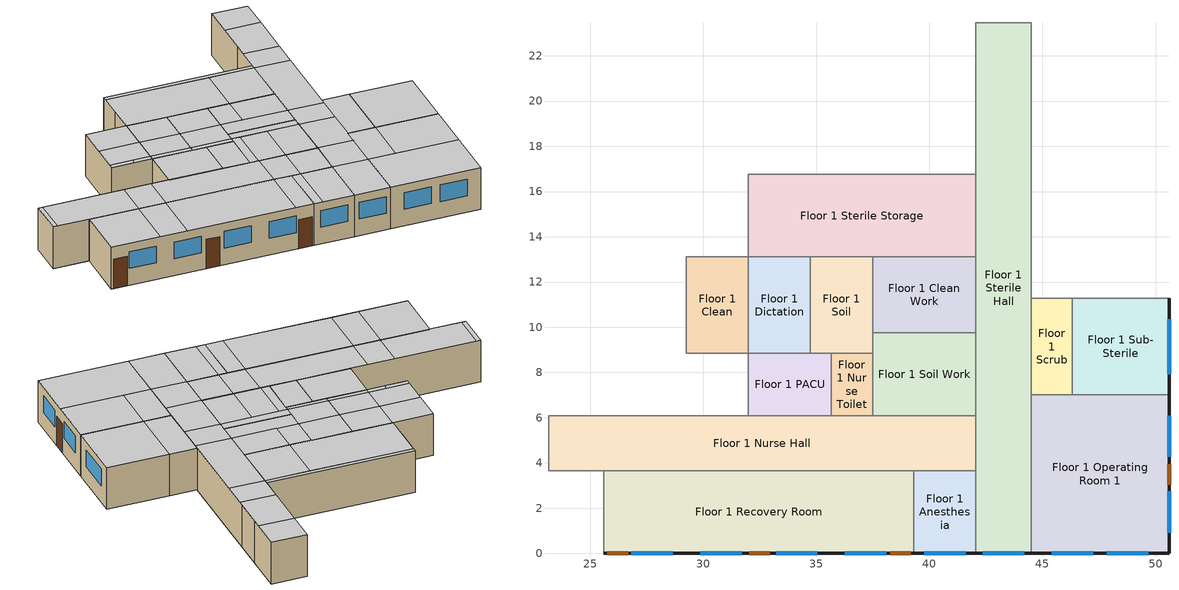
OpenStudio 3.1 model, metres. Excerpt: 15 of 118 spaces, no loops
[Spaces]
Floor 1 Clean
 floor ground (Foundation F 126 Perim 0 Area 1171): 32,13.11 32,8.84 29.26,8.84 29.26,13.11 z0
 wall to Floor 1 Nurse Station: 29.26,8.84 32,8.84 z0:3.05
 wall to Floor 1 Humid: 32,13.11 29.26,13.11 z0:3.05
 wall to Floor 1 Nourishment: 29.26,13.11 29.26,8.84 z0:3.05
 wall to Floor 1 Dictation: 32,8.84 32,13.11 z0:3.05
 ceiling to Floor 2 Exam Hall 2: 30.78,8.84 30.78,9.14 29.26,9.14 29.26,8.84 z3.05
 ceiling to Floor 2 Exam 3: 32,8.84 32,9.14 30.78,9.14 30.78,8.84 z3.05
 ceiling to Floor 2 Reception Hall: 32,9.14 32,10.97 29.26,10.97 29.26,9.14 z3.05
 ceiling to Floor 2 X-Ray: 32,10.97 32,13.11 29.26,13.11 29.26,10.97 z3.05
Floor 1 Operating Room 1
 floor ground (Foundation F 126 Perim 1311 Area 4274): 50.6,7.01 50.6,0 44.5,0 44.5,7.01 z0
 wall outside: 44.5,0 50.6,0 50.6,7.01 z0:3.05
 wall to Floor 1 Sterile Hall: 44.5,7.01 44.5,0 z0:3.05
 wall to Floor 1 Scrub: 46.33,7.01 44.5,7.01 z0:3.05
 wall to Floor 1 Sub-Sterile: 50.6,7.01 46.33,7.01 z0:3.05
 window: 47.85,0 49.68,0 / 50.6,4.27 50.6,6.1 / 50.6,0.91 50.6,2.74 / 45.42,0 47.24,0 z1.22:2.44
 door: 50.6,3.03 50.6,3.95 z0:2.13
 ceiling to Floor 2 Conference: 50.6,0 50.6,3.66 44.5,3.66 44.5,0 z3.05
 ceiling to Floor 2 Office Hall: 46.33,3.66 46.33,7.01 44.5,7.01 44.5,3.66 z3.05
 ceiling to Floor 2 Office: 50.6,3.66 50.6,7.01 46.33,7.01 46.33,3.66 z3.05
Floor 1 Soil
 floor ground (Foundation F 126 Perim 0 Area 1171): 37.49,13.11 37.49,8.84 34.75,8.84 34.75,13.11 z0
 wall to Floor 1 PACU: 34.75,8.84 35.66,8.84 z0:3.05
 wall to Floor 1 Soil Work: 37.49,8.84 37.49,9.75 z0:3.05
 wall to Floor 1 Clean Work: 37.49,9.75 37.49,13.11 z0:3.05
 wall to Floor 1 Nurse Toilet: 35.66,8.84 37.49,8.84 z0:3.05
 wall to Floor 1 Dictation: 34.75,13.11 34.75,8.84 z0:3.05
 wall to Floor 1 Sterile Storage: 37.49,13.11 34.75,13.11 z0:3.05
 ceiling to Floor 2 X-Ray: 37.49,10.97 37.49,13.11 34.75,13.11 34.75,10.97 z3.05
 ceiling to Floor 2 Exam 3: 37.49,8.84 37.49,9.14 34.75,9.14 34.75,8.84 z3.05
 ceiling to Floor 2 Reception Hall: 37.49,9.14 37.49,10.97 34.75,10.97 34.75,9.14 z3.05
Floor 1 Sterile Hall
 floor ground (Foundation F 126 Perim 244 Area 5723): 44.5,23.47 44.5,0 42.06,0 42.06,23.47 z0
 wall outside: 42.06,0 44.5,0 z0:3.05
 wall to Floor 1 Clean Work: 42.06,13.11 42.06,9.75 z0:3.05
 wall to Floor 1 Utility Hall: 44.5,23.47 42.06,23.47 z0:3.05
 wall to Floor 1 Nurse Hall: 42.06,6.1 42.06,3.66 z0:3.05
 wall to Floor 1 Operating Room 2: 44.5,11.28 44.5,18.59 z0:3.05
 wall to Floor 1 Utility Room: 44.5,20.73 44.5,23.47 z0:3.05
 wall to Floor 1 Utility Janitor: 44.5,18.59 44.5,20.73 z0:3.05
 wall to Floor 1 Soil Work: 42.06,9.75 42.06,6.1 z0:3.05
 wall to Floor 1 Scrub: 44.5,7.01 44.5,11.28 z0:3.05
 wall to Floor 1 Sterile Storage: 42.06,16.76 42.06,13.11 z0:3.05
 wall to Floor 1 Locker Room Hall: 42.06,19.2 42.06,16.76 z0:3.05
 wall to Floor 1 Anesthesia: 42.06,3.66 42.06,0 z0:3.05
 wall to Floor 1 Operating Room 3: 42.06,23.47 42.06,19.2 z0:3.05
 window: 42.37,0 44.2,0 z1.22:2.44
 ceiling to Floor 2 Work Hall: 44.5,16.46 44.5,18.29 42.06,18.29 42.06,16.46 z3.05
 ceiling to Floor 2 Nurse Station 1: 44.5,18.29 44.5,21.34 42.06,21.34 42.06,18.29 z3.05
 ceiling to Floor 2 Storage 2: 44.5,21.34 44.5,23.47 42.06,23.47 42.06,21.34 z3.05
 ceiling to Floor 2 Conference Toilet: 44.5,3.66 44.5,6.1 42.06,6.1 42.06,3.66 z3.05
 ceiling to Floor 2 Reception Hall: 44.5,9.14 44.5,10.97 42.06,10.97 42.06,9.14 z3.05
 ceiling to Floor 2 Conference: 44.5,0 44.5,3.66 42.06,3.66 42.06,0 z3.05
 ceiling to Floor 2 Lounge: 44.5,6.1 44.5,9.14 42.06,9.14 42.06,6.1 z3.05
 ceiling to Floor 2 Scheduling 1: 44.5,10.97 44.5,16.46 42.06,16.46 42.06,10.97 z3.05
Floor 1 Anesthesia
 floor ground (Foundation F 126 Perim 274 Area 1003): 42.06,3.66 42.06,0 39.32,0 39.32,3.66 z0
 wall outside: 39.32,0 42.06,0 z0:3.05
 wall to Floor 1 Nurse Hall: 42.06,3.66 39.32,3.66 z0:3.05
 wall to Floor 1 Recovery Room: 39.32,3.66 39.32,0 z0:3.05
 window: 39.78,0 41.61,0 z1.22:2.44
 ceiling to Floor 2 Exam 4: 42.06,0 42.06,3.66 39.93,3.66 39.93,0 z3.05
 ceiling to Floor 2 Exam Hall 3: 39.93,0 39.93,3.66 39.32,3.66 39.32,0 z3.05
Floor 1 Sterile Storage
 floor ground (Foundation F 126 Perim 0 Area 3679): 42.06,16.76 42.06,13.11 32,13.11 32,16.76 z0
 wall to Floor 1 Nurse Janitor: 32,16.76 32,14.94 z0:3.05
 wall to Floor 1 Humid: 32,14.94 32,13.11 z0:3.05
 wall to Floor 1 Locker Room Hall: 42.06,16.76 32,16.76 z0:3.05
 wall to Floor 1 Dictation: 32,13.11 34.75,13.11 z0:3.05
 wall to Floor 1 Clean Work: 37.49,13.11 42.06,13.11 z0:3.05
 ceiling to Floor 2 Scheduling 1: 42.06,13.11 42.06,16.46 39.01,16.46 39.01,13.11 z3.05
 ceiling to Floor 2 Work Hall: 42.06,16.46 42.06,16.76 32,16.76 32,16.46 z3.05
 ceiling to Floor 2 X-Ray: 39.01,13.11 39.01,16.46 32,16.46 32,13.11 z3.05
Floor 1 PACU
 floor ground (Foundation F 126 Perim 0 Area 1003): 35.66,8.84 35.66,6.1 32,6.1 32,8.84 z0
 wall to Floor 1 Nurse Toilet: 35.66,6.1 35.66,8.84 z0:3.05
 wall to Floor 1 Nurse Station: 32,8.84 32,6.1 z0:3.05
 wall to Floor 1 Nurse Hall: 32,6.1 35.66,6.1 z0:3.05
 wall to Floor 1 Dictation: 34.75,8.84 32,8.84 z0:3.05
 ceiling to Floor 2 Exam 3: 35.66,6.1 35.66,8.84 32,8.84 32,6.1 z3.05
Floor 1 Scrub
 floor ground (Foundation F 126 Perim 0 Area 78): 46.33,11.28 46.33,7.01 44.5,7.01 44.5,11.28 z0
 wall to Floor 1 Operating Room 2: 46.33,11.28 44.5,11.28 z0:3.05
 wall to Floor 1 Sub-Sterile: 46.33,7.01 46.33,11.28 z0:3.05
 ceiling to Floor 2 Office Hall: 46.33,7.01 46.33,11.28 44.5,11.28 44.5,7.01 z3.05
Floor 1 Sub-Sterile
 floor ground (Foundation F 126 Perim 427 Area 1821): 50.6,11.28 50.6,7.01 46.33,7.01 46.33,11.28 z0
 wall outside: 50.6,7.01 50.6,11.28 z0:3.05
 wall to Floor 1 Operating Room 2: 50.6,11.28 46.33,11.28 z0:3.05
 window: 50.6,7.92 50.6,10.36 z1.22:2.44
 ceiling to Floor 2 Office: 50.6,7.01 50.6,11.28 46.33,11.28 46.33,7.01 z3.05
Floor 1 Recovery Room
 floor ground (Foundation F 126 Perim 1372 Area 5017): 39.32,3.66 39.32,0 25.6,0 25.6,3.66 z0
 wall outside: 25.6,0 39.32,0 z0:3.05
 wall to Floor 1 Step Down: 25.6,3.66 25.6,0 z0:3.05
 wall to Floor 1 Nurse Hall: 39.32,3.66 25.6,3.66 z0:3.05
 window: 26.82,0 28.65,0 / 36.27,0 38.1,0 / 33.22,0 35.05,0 / 29.87,0 31.7,0 z1.22:2.44
 door: 32.03,0 32.95,0 / 25.77,0 26.68,0 / 38.27,0 39.18,0 z0:2.13
 ceiling to Floor 2 Exam Hall 3: 39.32,0 39.32,3.66 38.1,3.66 38.1,0 z3.05
 ceiling to Floor 2 Exam 3: 38.1,0 38.1,3.66 30.78,3.66 30.78,0 z3.05
 ceiling to Floor 2 Exam Hall 2: 30.78,0 30.78,3.66 28.96,3.66 28.96,0 z3.05
 ceiling to Floor 2 Exam 2: 28.96,0 28.96,3.66 25.6,3.66 25.6,0 z3.05
Floor 1 Nurse Toilet
 floor ground (Foundation F 126 Perim 0 Area 502): 37.49,8.84 37.49,6.1 35.66,6.1 35.66,8.84 z0
 wall to Floor 1 Soil Work: 37.49,6.1 37.49,8.84 z0:3.05
 wall to Floor 1 Nurse Hall: 35.66,6.1 37.49,6.1 z0:3.05
 ceiling to Floor 2 Exam 3: 37.49,6.1 37.49,8.84 35.66,8.84 35.66,6.1 z3.05
Floor 1 Clean Work
 floor ground (Foundation F 126 Perim 0 Area 1533): 42.06,13.11 42.06,9.75 37.49,9.75 37.49,13.11 z0
 wall to Floor 1 Soil Work: 37.49,9.75 42.06,9.75 z0:3.05
 ceiling to Floor 2 Scheduling 1: 42.06,10.97 42.06,13.11 39.01,13.11 39.01,10.97 z3.05
 ceiling to Floor 2 Reception Hall: 42.06,9.75 42.06,10.97 37.49,10.97 37.49,9.75 z3.05
 ceiling to Floor 2 X-Ray: 39.01,10.97 39.01,13.11 37.49,13.11 37.49,10.97 z3.05
Floor 1 Nurse Hall
 floor ground (Foundation F 126 Perim 0 Area 4608): 42.06,6.1 42.06,3.66 23.16,3.66 23.16,6.1 z0
 wall to Floor 1 Soil Work: 42.06,6.1 37.49,6.1 z0:3.05
 wall to Floor 1 Step Down: 23.16,3.66 25.6,3.66 z0:3.05
 wall to Floor 1 Pre-Op Hall: 23.16,6.1 23.16,3.66 z0:3.05
 wall to Floor 1 Nurse Station: 32,6.1 23.16,6.1 z0:3.05
 ceiling to Floor 2 Exam 2: 28.96,3.66 28.96,6.1 23.47,6.1 23.47,3.66 z3.05
 ceiling to Floor 2 Storage 1: 42.06,3.66 42.06,6.1 39.93,6.1 39.93,3.66 z3.05
 ceiling to Floor 2 Exam Hall 1: 23.47,3.66 23.47,6.1 23.16,6.1 23.16,3.66 z3.05
 ceiling to Floor 2 Exam Hall 2: 30.78,3.66 30.78,6.1 28.96,6.1 28.96,3.66 z3.05
 ceiling to Floor 2 Exam 3: 38.1,3.66 38.1,6.1 30.78,6.1 30.78,3.66 z3.05
 ceiling to Floor 2 Exam Hall 3: 39.93,3.66 39.93,6.1 38.1,6.1 38.1,3.66 z3.05
Floor 1 Soil Work
 floor ground (Foundation F 126 Perim 0 Area 1672): 42.06,9.75 42.06,6.1 37.49,6.1 37.49,9.75 z0
 ceiling to Floor 2 Reception Hall: 42.06,9.14 42.06,9.75 37.49,9.75 37.49,9.14 z3.05
 ceiling to Floor 2 Dictation: 42.06,6.1 42.06,9.14 39.93,9.14 39.93,6.1 z3.05
 ceiling to Floor 2 Exam Hall 3: 39.93,6.1 39.93,9.14 38.1,9.14 38.1,6.1 z3.05
 ceiling to Floor 2 Exam 3: 38.1,6.1 38.1,9.14 37.49,9.14 37.49,6.1 z3.05
Floor 1 Dictation
 floor ground (Foundation F 126 Perim 0 Area 1171): 34.75,13.11 34.75,8.84 32,8.84 32,13.11 z0
 ceiling to Floor 2 Exam 3: 34.75,8.84 34.75,9.14 32,9.14 32,8.84 z3.05
 ceiling to Floor 2 X-Ray: 34.75,10.97 34.75,13.11 32,13.11 32,10.97 z3.05
 ceiling to Floor 2 Reception Hall: 34.75,9.14 34.75,10.97 32,10.97 32,9.14 z3.05
[Site]
Tampa-MacDill AFB_FL_USA: Latitude {deg}=27.85; Longitude {deg}=-82.52; Time Zone {hr}=-5; Elevation {m}=8; Terrain=City
[Building]
-Outpatient-ASHRAE 169-2013-2A created: 2021-08-23 21:15:44 +0000: North Axis {deg}=0; Default Construction Set=90.1-2010 - Outpatient - ASHRAE 169-2013-2A; Standards Number of Stories=3; Standards Number of Above Ground Stories=3; Standards Building Type=Outpatient
[ClimateZones]
Climate Zone Institution Name 1=ASHRAE; Climate Zone Document Name 1=ANSI/ASHRAE Standard 169; Climate Zone Document Year 1=2006; Climate Zone Value 1=2A
[Site:WaterMainsTemperature]
Calculation Method=Correlation; Annual Average Outdoor Air Temperature {C}=21.85; Maximum Difference In Monthly Average Outdoor Air Temperatures {deltaC}=14.3
[SizingPeriod:DesignDay] Barometric Pressure {Pa}=101229; Sky Clearness=0; Rain Indicator=0; Snow Indicator=0; Day of Month=21; Daylight Saving Time Indicator=0; Humidity Indicating Type=Wetbulb; Dry-Bulb Temperature Range Modifier Type=DefaultMultipliers
Name | Maximum Dry-Bulb Temperature {C} | Daily Dry-Bulb Temperature Range {deltaC} | Humidity Indicating Conditions at Maximum Dry-Bulb | Wind Speed {m/s} | Wind Direction {deg} | Month | Day Type | Solar Model Indicator | ASHRAE Taub | ASHRAE Taud
Tampa-MacDill.AFB_FL_USA Ann Clg .4% Condns DB=>MWB | 33.9 | 7.9 | 25.1 | 3.1 | 270 | 8 | SummerDesignDay | ASHRAETau | 0.491 | 2.016
Tampa-MacDill.AFB_FL_USA Ann Htg 99.6% Condns DB | 4.6 | 0 | 4.6 | 2.5 | 10 | 1 | WinterDesignDay | ASHRAEClearSky
[Site:GroundTemperature:FCfactorMethod]
January Ground Temperature {C}=24.2; February Ground Temperature {C}=18.9; March Ground Temperature {C}=15.7; April Ground Temperature {C}=13.6; May Ground Temperature {C}=15.5; June Ground Temperature {C}=17.1; July Ground Temperature {C}=21.2; August Ground Temperature {C}=26.9; September Ground Temperature {C}=27.6; October Ground Temperature {C}=27.9; November Ground Temperature {C}=27.4; December Ground Temperature {C}=26.2
[Material:NoMass] Thermal Absorptance=0.9; Solar Absorptance=0.7
Name | Roughness | Thermal Resistance {m2-K/W} | Visible Absorptance
CP02 CARPET PAD | VeryRough | 0.21648 | 0.8
Typical Insulation R-6.78 | Smooth | 1.19347 | 0.7
Typical Carpet Pad | Smooth | 0.21648 | 0.8
Typical Insulation R-5.89 | Smooth | 1.03652 | 0.7
Typical Insulation R-19.72 | Smooth | 3.4722 | 0.7
Typical Insulation R-0.58 | Smooth | 0.101875 | 0.7
Typical Insulation R-0.01 | Smooth | 0.001 | 0.7
[Material]
Name | Roughness | Thickness {m} | Conductivity {W/m-K} | Density {kg/m3} | Specific Heat {J/kg-K} | Thermal Absorptance | Solar Absorptance | Visible Absorptance
100mm Normalweight concrete floor | MediumSmooth | 0.1016 | 2.31 | 2322 | 832
G01 13mm gypsum board | Smooth | 0.0127 | 0.16 | 800 | 1090 | 0.9 | 0.7 | 0.5
4 in. Normalweight Concrete Floor | MediumRough | 0.1016 | 2.31 | 2322 | 832 | 0.9 | 0.7 | 0.7
25mm Stucco | Smooth | 0.0254 | 0.72 | 1856 | 840 | 0.9 | 0.7 | 0.7
5/8 in. Gypsum Board | MediumSmooth | 0.0159 | 0.16 | 800 | 1090 | 0.9 | 0.7 | 0.7
Roof Membrane - Highly Reflective | VeryRough | 0.0095 | 0.16 | 1121.29 | 1460 | 0.75 | 0.45 | 0.7
Metal Roof Surface; F08 Metal surface | Smooth | 0.0008 | 45.28 | 7824 | 500 | 0.9 | 0.7 | 0.7
6 in. Normalweight Concrete Floor | MediumRough | 0.1524 | 2.31 | 2322 | 832 | 0.9 | 0.7 | 0.7
8 in. Concrete Block Basement Wall | MediumRough | 0.2032 | 1.326 | 1842 | 912 | 0.9 | 0.7 | 0.7
G05 25mm wood | MediumSmooth | 0.0254 | 0.15 | 608 | 1630 | 0.9 | 0.5 | 0.5
Std Wood 6inch | MediumSmooth | 0.15 | 0.12 | 540 | 1210 | 0.9 | 0.7 | 0.7
[Construction:FfactorGroundFloor] F-Factor {W/m-K}=1.26344
Name | Area {m2} | PerimeterExposed {m}
Foundation F 126 Perim 0 Area 1672 | 16.7225 | 0
Foundation F 126 Perim 0 Area 4608 | 46.0799 | 0
Foundation F 126 Perim 0 Area 1533 | 15.329 | 0
Foundation F 126 Perim 0 Area 502 | 5.01676 | 0
Foundation F 126 Perim 0 Area 1171 | 11.7058 | 0
Foundation F 126 Perim 274 Area 1003 | 10.0335 | 2.7432
Foundation F 126 Perim 427 Area 1821 | 18.209 | 4.2672
Foundation F 126 Perim 1311 Area 4274 | 42.7354 | 13.1064
Foundation F 126 Perim 0 Area 3679 | 36.7896 | 0
Foundation F 126 Perim 244 Area 5723 | 57.2283 | 2.4384
Foundation F 126 Perim 0 Area 1003 | 10.0335 | 0
Foundation F 126 Perim 1372 Area 5017 | 50.1676 | 13.716
Foundation F 126 Perim 0 Area 78 | 7.80386 | 0
[DefaultConstructionSet]
90.1-2010 - Outpatient - ASHRAE 169-2013-2A: Default Exterior Surface Constructions=Default Surface Constructions 1; Default Interior Surface Constructions=Default Surface Constructions 2; Default Ground Contact Surface Constructions=Default Surface Constructions 3; Default Exterior SubSurface Constructions=Default Sub Surface Constructions 1; Default Interior SubSurface Constructions=Default Sub Surface Constructions 2; Interior Partition Construction=Typical Interior Partition
[DefaultSurfaceConstructions]
Name | Floor Construction | Wall Construction | Roof Ceiling Construction
Default Surface Constructions 1 | Typical Insulated Exterior Mass Floor R-9.35 | Typical Insulated Steel Framed Exterior Wall R-8.06 | Typical IEAD Roof - Highly Reflective R-20.83
Default Surface Constructions 2 | Typical Interior Floor | Typical Interior Wall | Typical Interior Ceiling
Default Surface Constructions 3 | Typical Insulated Carpeted 6in Slab Floor | Typical Insulated Basement Mass Wall
[Construction]
Typical Insulated Exterior Mass Floor R-9.35: Typical Insulation R-6.78, 4 in. Normalweight Concrete Floor, Typical Carpet Pad
Typical Insulated Steel Framed Exterior Wall R-8.06: 25mm Stucco, 5/8 in. Gypsum Board, Typical Insulation R-5.89, 5/8 in. Gypsum Board
Typical IEAD Roof - Highly Reflective R-20.83: Roof Membrane - Highly Reflective, Typical Insulation R-19.72, Metal Roof Surface
Typical Interior Floor: 100mm Normalweight concrete floor, CP02 CARPET PAD
Typical Interior Wall: G01 13mm gypsum board, G01 13mm gypsum board
Typical Interior Ceiling: CP02 CARPET PAD, 100mm Normalweight concrete floor
Typical Insulated Carpeted 6in Slab Floor: 6 in. Normalweight Concrete Floor, Typical Carpet Pad
Typical Insulated Basement Mass Wall: 8 in. Concrete Block Basement Wall
U 0.72 SHGC 0.25 Sgl Ref-B-M Tint 6mm: REF B TINT MID 6MM
Typical Insulated Metal Door R-1.43: F08 Metal surface, Typical Insulation R-0.58
U 0.88 SHGC 0.16 Sgl Ref-A-L Clr 6mm: REF A CLEAR LO 6MM
Typical Overhead Door R-0.86: Typical Insulation R-0.01
U 1.98 SHGC 0.36 Sgl Ref-B-H Clr 6mm: REF B CLEAR HI 6MM
Typical Interior Window: Clear 3mm
Typical Interior Door; Typical Interior Partition: G05 25mm wood
InteriorFurnishings: Std Wood 6inch
[DefaultSubSurfaceConstructions]
Name | Fixed Window Construction | Operable Window Construction | Door Construction | Glass Door Construction | Overhead Door Construction | Skylight Construction | Tubular Daylight Dome Construction | Tubular Daylight Diffuser Construction
Default Sub Surface Constructions 1 | U 0.72 SHGC 0.25 Sgl Ref-B-M Tint 6mm | U 0.72 SHGC 0.25 Sgl Ref-B-M Tint 6mm | Typical Insulated Metal Door R-1.43 | U 0.88 SHGC 0.16 Sgl Ref-A-L Clr 6mm | Typical Overhead Door R-0.86 | U 1.98 SHGC 0.36 Sgl Ref-B-H Clr 6mm | Typical Interior Window | Typical Interior Window
Default Sub Surface Constructions 2 | Typical Interior Window | Typical Interior Window | Typical Interior Door
[WindowMaterial:Glazing] Optical Data Type=SpectralAverage; Infrared Transmittance at Normal Incidence=0; Front Side Infrared Hemispherical Emissivity=0.84; Conductivity {W/m-K}=0.9; Dirt Correction Factor for Solar and Visible Transmittance=1; Solar Diffusing=No
Name | Thickness {m} | Solar Transmittance at Normal Incidence | Front Side Solar Reflectance at Normal Incidence | Back Side Solar Reflectance at Normal Incidence | Visible Transmittance at Normal Incidence | Front Side Visible Reflectance at Normal Incidence | Back Side Visible Reflectance at Normal Incidence | Back Side Infrared Hemispherical Emissivity
REF B TINT MID 6MM | 0.006 | 0.1 | 0.11 | 0.41 | 0.13 | 0.1 | 0.32 | 0.45
REF A CLEAR LO 6MM | 0.006 | 0.066 | 0.341 | 0.493 | 0.08 | 0.41 | 0.37 | 0.4
REF B CLEAR HI 6MM | 0.006 | 0.24 | 0.16 | 0.32 | 0.3 | 0.16 | 0.29 | 0.6
Clear 3mm | 0.003 | 0.837 | 0.075 | 0.075 | 0.898 | 0.081 | 0.081 | 0.84
[Space] Building Story=Building Story 1; Part of Total Floor Area=Yes
Name | Space Type | Thermal Zone
Floor 1 Sterile Storage | Outpatient Janitor | Floor 1 Sterile Storage ZN
Floor 1 Clean | Outpatient CleanWork | Floor 1 Clean ZN
Floor 1 Operating Room 1 | Outpatient OR | Floor 1 Operating Room 1 ZN
Floor 1 Soil | Outpatient Soil Work | Floor 1 Soil ZN
Floor 1 Sterile Hall | Outpatient Hall | Floor 1 Sterile Hall ZN
Floor 1 Anesthesia | Outpatient Anesthesia | Floor 1 Anesthesia ZN
Floor 1 Dictation | Outpatient Office | Floor 1 Dictation ZN
Floor 1 PACU | Outpatient PACU | Floor 1 PACU ZN
Floor 1 Scrub | Outpatient Hall | Floor 1 Scrub ZN
Floor 1 Sub-Sterile | Outpatient Hall_infil | Floor 1 Sub-Sterile ZN
Floor 1 Recovery Room | Outpatient PACU | Floor 1 Recovery Room ZN
Floor 1 Nurse Toilet | Outpatient Toilet | Floor 1 Nurse Toilet ZN
Floor 1 Clean Work | Outpatient CleanWork | Floor 1 Clean Work ZN
Floor 1 Nurse Hall | Outpatient Hall | Floor 1 Nurse Hall ZN
Floor 1 Soil Work | Outpatient Soil Work | Floor 1 Soil Work ZN
[BuildingStory]
Building Story 1: Nominal Z Coordinate {m}=0
[SpaceType] Standards Building Type=Outpatient
Name | Default Schedule Set | Design Specification Outdoor Air Object | Standards Space Type
Outpatient Anesthesia | Outpatient Anesthesia Schedule Set | Outpatient Anesthesia Ventilation | Anesthesia
Outpatient CleanWork | Outpatient CleanWork Schedule Set | Outpatient CleanWork Ventilation | CleanWork
Outpatient Hall | Outpatient Hall Schedule Set | Outpatient Hall Ventilation | Hall
Outpatient Hall_infil | Outpatient Hall_infil Schedule Set | Outpatient Hall_infil Ventilation | Hall_infil
Outpatient Janitor | Outpatient Janitor Schedule Set | Outpatient Janitor Ventilation | Janitor
Outpatient OR | Outpatient OR Schedule Set | Outpatient OR Ventilation | OR
Outpatient Office | Outpatient Office Schedule Set | Outpatient Office Ventilation | Office
Outpatient PACU | Outpatient PACU Schedule Set | Outpatient PACU Ventilation | PACU
Outpatient Soil Work | Outpatient Soil Work Schedule Set | Outpatient Soil Work Ventilation | Soil Work
Outpatient Toilet | Outpatient Toilet Schedule Set | Outpatient Toilet Ventilation | Toilet
[People:Definition] Number of People Calculation Method=People/Area; Fraction Radiant=0.3
Name | People per Space Floor Area {person/m2}
Outpatient Anesthesia People Definition; Outpatient CleanWork People Definition; Outpatient OR People Definition; Outpatient PACU People Definition; Outpatient Soil Work People Definition | 0.215493
Outpatient Office People Definition | 0.0538196
[People] Work Efficiency Schedule=Work Efficiency Schedule; Clothing Insulation Schedule=Clothing Schedule; Air Velocity Schedule=Air Velocity Schedule; Multiplier=1
Name | People Definition | Space or SpaceType
Outpatient Anesthesia People | Outpatient Anesthesia People Definition | Outpatient Anesthesia
Outpatient CleanWork People | Outpatient CleanWork People Definition | Outpatient CleanWork
Outpatient Office People | Outpatient Office People Definition | Outpatient Office
Outpatient OR People | Outpatient OR People Definition | Outpatient OR
Outpatient PACU People | Outpatient PACU People Definition | Outpatient PACU
Outpatient Soil Work People | Outpatient Soil Work People Definition | Outpatient Soil Work
[Lights:Definition] Design Level Calculation Method=Watts/Area; Fraction Radiant=0.7; Fraction Visible=0.2; Return Air Fraction=0
Name | Watts per Space Floor Area {W/m2}
Outpatient Anesthesia Lights Definition; Outpatient CleanWork Lights Definition; Outpatient Soil Work Lights Definition | 17.8681
Outpatient Hall Lights Definition; Outpatient Hall_infil Lights Definition | 8.52502
Outpatient Janitor Lights Definition | 6.78126
Outpatient Office Lights Definition | 11.9479
Outpatient OR Lights Definition | 20.3438
Outpatient PACU Lights Definition | 12.3785
Outpatient Toilet Lights Definition | 10.5486
[Lights] Fraction Replaceable=1
Name | Lights Definition | Space or SpaceType
Outpatient Anesthesia Lights | Outpatient Anesthesia Lights Definition | Outpatient Anesthesia
Outpatient CleanWork Lights | Outpatient CleanWork Lights Definition | Outpatient CleanWork
Outpatient Hall Lights | Outpatient Hall Lights Definition | Outpatient Hall
Outpatient Hall_infil Lights | Outpatient Hall_infil Lights Definition | Outpatient Hall_infil
Outpatient Janitor Lights | Outpatient Janitor Lights Definition | Outpatient Janitor
Outpatient Office Lights | Outpatient Office Lights Definition | Outpatient Office
Outpatient OR Lights | Outpatient OR Lights Definition | Outpatient OR
Outpatient PACU Lights | Outpatient PACU Lights Definition | Outpatient PACU
Outpatient Soil Work Lights | Outpatient Soil Work Lights Definition | Outpatient Soil Work
Outpatient Toilet Lights | Outpatient Toilet Lights Definition | Outpatient Toilet
[ElectricEquipment:Definition] Design Level Calculation Method=Watts/Area; Fraction Latent=0
Name | Watts per Space Floor Area {W/m2} | Fraction Radiant | Fraction Lost
Outpatient Anesthesia Elec Equip Definition; Outpatient CleanWork Elec Equip Definition; Outpatient Soil Work Elec Equip Definition | 21.5278 | 0.5 | 0
Outpatient Hall Elec Equip Definition; Outpatient Hall_infil Elec Equip Definition | 4.30556 | 0.5 | 0
Outpatient Janitor Elec Equip Definition | 1.07639 | 0.3 | 0.7
Outpatient Office Elec Equip Definition | 11.8403 | 0.5 | 0
Outpatient OR Elec Equip Definition | 43.0556 | 0.5 | 0
Outpatient PACU Elec Equip Definition | 32.2917 | 0.5 | 0
Outpatient Toilet Elec Equip Definition | 4.30556 | 0.3 | 0.7
[ElectricEquipment]
Name | Electric Equipment Definition | Space or SpaceType
Outpatient Anesthesia Elec Equip | Outpatient Anesthesia Elec Equip Definition | Outpatient Anesthesia
Outpatient CleanWork Elec Equip | Outpatient CleanWork Elec Equip Definition | Outpatient CleanWork
Outpatient Hall Elec Equip | Outpatient Hall Elec Equip Definition | Outpatient Hall
Outpatient Hall_infil Elec Equip | Outpatient Hall_infil Elec Equip Definition | Outpatient Hall_infil
Outpatient Janitor Elec Equip | Outpatient Janitor Elec Equip Definition | Outpatient Janitor
Outpatient Office Elec Equip | Outpatient Office Elec Equip Definition | Outpatient Office
Outpatient OR Elec Equip | Outpatient OR Elec Equip Definition | Outpatient OR
Outpatient PACU Elec Equip | Outpatient PACU Elec Equip Definition | Outpatient PACU
Outpatient Soil Work Elec Equip | Outpatient Soil Work Elec Equip Definition | Outpatient Soil Work
Outpatient Toilet Elec Equip | Outpatient Toilet Elec Equip Definition | Outpatient Toilet
[DesignSpecification:OutdoorAir]
Name | Outdoor Air Method | Outdoor Air Flow per Floor Area {m3/s-m2} | Outdoor Air Flow per Person {m3/s-person} | Outdoor Air Flow Air Changes per Hour {1/hr}
Outpatient Anesthesia Ventilation; Outpatient CleanWork Ventilation; Outpatient Soil Work Ventilation | Sum | 0.001524
Outpatient Hall Ventilation; Outpatient Hall_infil Ventilation | Sum | 0.0003048
Outpatient Janitor Ventilation | Sum | 0.0006096
Outpatient Office Ventilation | Sum | 0.0003048 | 0.00235974
Outpatient OR Ventilation | Sum | 0.00254 | 0.0141584
Outpatient PACU Ventilation | Sum | 0.00270764 | 0.00235974
Outpatient Toilet Ventilation |  | 0 | 0 | 0
[DefaultScheduleSet] Number of People Schedule=OutPatientHealthCare BLDG_OCC_SCH; People Activity Level Schedule=OutPatientHealthCare ACTIVITY_SCH; Electric Equipment Schedule=OutPatientHealthCare BLDG_EQUIP_SCH_BASE; Infiltration Schedule=OutPatientHealthCare INFIL_SCH
Name | Lighting Schedule | Gas Equipment Schedule
Outpatient Anesthesia Schedule Set; Outpatient CleanWork Schedule Set; Outpatient Toilet Schedule Set | OutPatientHealthCare BLDG_LIGHT_SCH
Outpatient Hall Schedule Set; Outpatient Hall_infil Schedule Set | OutPatientHealthCare BLDG_LIGHT_CORRIDOR_SCH
Outpatient Janitor Schedule Set | OutPatientHealthCare BLDG_LIGHT_STORAGE_SCH_20102013
Outpatient Office Schedule Set | OutPatientHealthCare BLDG_LIGHT_OFFICE_SCH_20102013
Outpatient OR Schedule Set | OutPatientHealthCare BLDG_LIGHT_EXAM_SCH | OutPatientHealthCare BLDG_EQUIP_SCH
Outpatient PACU Schedule Set; Outpatient Soil Work Schedule Set | OutPatientHealthCare BLDG_LIGHT_EXAM_SCH
[ThermostatSetpoint:DualSetpoint]
Name | Heating Setpoint Temperature Schedule | Cooling Setpoint Temperature Schedule
Outpatient Anesthesia Thermostat 1; Outpatient CleanWork Thermostat 1; Outpatient CleanWork Thermostat 2; Outpatient Office Thermostat 1; Outpatient Hall Thermostat 5; Outpatient Toilet Thermostat 3; Outpatient PACU Thermostat 1; Outpatient PACU Thermostat 2; Outpatient Hall Thermostat 8; Outpatient Soil Work Thermostat 1; Outpatient Soil Work Thermostat 3; Outpatient Hall Thermostat 9; Outpatient Janitor Thermostat 2; Outpatient Hall_infil Thermostat 1 | OutPatientHealthCare HTGSETP_SCH_YES_OPTIMUM | OutPatientHealthCare CLGSETP_SCH_NO_SETBACK
Outpatient OR Thermostat 1 | OutPatientHealthCare OR_HTGSETP_SCH | OutPatientHealthCare OR_CLGSETP_SCH
[GasEquipment:Definition]
Outpatient OR Gas Equip Definition: Design Level Calculation Method=Watts/Area; Watts per Space Floor Area {W/m2}=75.3001; Fraction Latent=0; Fraction Radiant=0; Fraction Lost=0.5
[GasEquipment]
Outpatient OR Gas Equip: Gas Equipment Definition=Outpatient OR Gas Equip Definition; Space or SpaceType=Outpatient OR
[SpaceInfiltration:DesignFlowRate] Schedule=OutPatientHealthCare INFIL_SCH; Design Flow Rate Calculation Method=Flow/ExteriorArea; Flow per Exterior Surface Area {m3/s-m2}=0.000569573; Constant Term Coefficient=0; Temperature Term Coefficient=0; Velocity Term Coefficient=0.224; Velocity Squared Term Coefficient=0
Name | Space or SpaceType
Floor 1 Anesthesia Infiltration | Floor 1 Anesthesia
Floor 1 Operating Room 1 Infiltration | Floor 1 Operating Room 1
Floor 1 Recovery Room Infiltration | Floor 1 Recovery Room
Floor 1 Sterile Hall Infiltration | Floor 1 Sterile Hall
Floor 1 Sub-Sterile Infiltration | Floor 1 Sub-Sterile
[ThermalZone] Use Ideal Air Loads=No
Floor 1 Anesthesia ZN: Thermostat=Outpatient Anesthesia Thermostat 1
Floor 1 Clean ZN: Thermostat=Outpatient CleanWork Thermostat 1
Floor 1 Clean Work ZN: Thermostat=Outpatient CleanWork Thermostat 2
Floor 1 Dictation ZN: Thermostat=Outpatient Office Thermostat 1
Floor 1 Nurse Hall ZN: Thermostat=Outpatient Hall Thermostat 5
Floor 1 Nurse Toilet ZN: Thermostat=Outpatient Toilet Thermostat 3
Floor 1 Operating Room 1 ZN: Thermostat=Outpatient OR Thermostat 1; Primary Daylighting Control=Floor 1 Operating Room 1 Daylt Sensor 1; Fraction of Zone Controlled by Primary Daylighting Control=0.277; Secondary Daylighting Control=Floor 1 Operating Room 1 Daylt Sensor 2; Fraction of Zone Controlled by Secondary Daylighting Control=0.277; Humidistat=Zone Control Humidistat 1
Floor 1 PACU ZN: Thermostat=Outpatient PACU Thermostat 1
Floor 1 Recovery Room ZN: Thermostat=Outpatient PACU Thermostat 2; Primary Daylighting Control=Floor 1 Recovery Room Daylt Sensor 1; Fraction of Zone Controlled by Primary Daylighting Control=0.296; Secondary Daylighting Control=Floor 1 Recovery Room Daylt Sensor 2; Fraction of Zone Controlled by Secondary Daylighting Control=0.296
Floor 1 Scrub ZN: Thermostat=Outpatient Hall Thermostat 8
Floor 1 Soil ZN: Thermostat=Outpatient Soil Work Thermostat 1
Floor 1 Soil Work ZN: Thermostat=Outpatient Soil Work Thermostat 3
Floor 1 Sterile Hall ZN: Thermostat=Outpatient Hall Thermostat 9
Floor 1 Sterile Storage ZN: Thermostat=Outpatient Janitor Thermostat 2
Floor 1 Sub-Sterile ZN: Thermostat=Outpatient Hall_infil Thermostat 1
[AvailabilityManager:NightCycle] Applicability Schedule=Always On Discrete; Control Type=CycleOnAny; Thermostat Tolerance {deltaC}=1; Cycling Run Time {s}=1800
Availability Manager Night Cycle 1; Availability Manager Night Cycle 2
[ZoneControl:Humidistat]
Zone Control Humidistat 1: Humidifying Relative Humidity Setpoint Schedule=OutPatientHealthCare MinRelHumSetSch; Dehumidifying Relative Humidity Setpoint Schedule=OutPatientHealthCare MaxRelHumSetSch
[InternalMass:Definition]
Internal Mass Definition 1: Construction=InteriorFurnishings; Design Level Calculation Method=SurfaceArea/Area; Surface Area per Space Floor Area=2
[InternalMass] Internal Mass Definition=Internal Mass Definition 1; Multiplier=1
Name | Space or SpaceType
Floor 1 Soil Work Mass | Floor 1 Soil Work
Floor 1 Nurse Hall Mass | Floor 1 Nurse Hall
Floor 1 Clean Work Mass | Floor 1 Clean Work
Floor 1 Nurse Toilet Mass | Floor 1 Nurse Toilet
Floor 1 Soil Mass | Floor 1 Soil
Floor 1 Dictation Mass | Floor 1 Dictation
Floor 1 Anesthesia Mass | Floor 1 Anesthesia
Floor 1 Clean Mass | Floor 1 Clean
Floor 1 Sub-Sterile Mass | Floor 1 Sub-Sterile
Floor 1 Operating Room 1 Mass | Floor 1 Operating Room 1
Floor 1 Sterile Storage Mass | Floor 1 Sterile Storage
Floor 1 Sterile Hall Mass | Floor 1 Sterile Hall
Floor 1 PACU Mass | Floor 1 PACU
Floor 1 Recovery Room Mass | Floor 1 Recovery Room
Floor 1 Scrub Mass | Floor 1 Scrub
[Exterior:Lights:Definition]
Name | Design Level {W}
Occ Sensing Exterior Lights Def | 8297.7
NonDimming Exterior Lights Def | 173.8
[Exterior:Lights] Control Option=AstronomicalClock
Name | Exterior Lights Definition | Schedule
Occ Sensing Exterior Lights Def | Occ Sensing Exterior Lights Def | OutPatientHealthCare Exterior_lighting_schedule_b
NonDimming Exterior Lights Def | NonDimming Exterior Lights Def | OutPatientHealthCare Exterior_lighting_schedule_a
[EnergyManagementSystem:Sensor] Output Variable or Output Meter Index Key=Environment; Output Variable or Output Meter=Site Outdoor Air Drybulb Temperature
OAT; OAT_1
[EnergyManagementSystem:Actuator] Actuated Component Type=Schedule:Year; Actuated Component Control Type=Schedule Value
Name | Actuated Component
PVAVOutpatientF1HtgSch0; PVAVOutpatientF2F3HtgSch0 | OutPatientHealthCare HTGSETP_SCH_YES_OPTIMUM
PVAVOutpatientF1ClgSch0; PVAVOutpatientF2F3ClgSch0 | OutPatientHealthCare CLGSETP_SCH_NO_SETBACK
PVAVOutpatientF1HtgSch1 | OutPatientHealthCare OR_HTGSETP_SCH
PVAVOutpatientF1ClgSch1 | OutPatientHealthCare OR_CLGSETP_SCH
[EnergyManagementSystem:Program]
PVAVOutpatientF1OptimumStartProg0: IF DaylightSavings==0 && DayOfWeek>1 && Hour==5 && OAT<23.9 && OAT>1.7; SET PVAVOutpatientF1ClgSch0 = 29.4; SET PVAVOutpatientF1HtgSch0 = 15.6; ELSEIF DaylightSavings==0 && DayOfWeek==1 && Hour==7 && OAT<23.9 && OAT>1.7; SET PVAVOutpatientF1ClgSch0 = 29.4; SET PVAVOutpatientF1HtgSch0 = 15.6; ELSEIF DaylightSavings==1 && DayOfWeek>1 && Hour==4 && OAT<23.9 && OAT>1.7; SET PVAVOutpatientF1ClgSch0 = 29.4; SET PVAVOutpatientF1HtgSch0 = 15.6; ELSEIF DaylightSavings==1 && DayOfWeek==1 && Hour==6 && OAT<23.9 && OAT>1.7; SET PVAVOutpatientF1ClgSch0 = 29.4; SET PVAVOutpatientF1HtgSch0 = 15.6; ELSE; SET PVAVOutpatientF1ClgSch0 = NULL; SET PVAVOutpatientF1HtgSch0 = NULL; ENDIF
PVAVOutpatientF1OptimumStartProg1: IF DaylightSavings==0 && DayOfWeek>1 && Hour==5 && OAT<23.9 && OAT>1.7; SET PVAVOutpatientF1ClgSch1 = 29.4; SET PVAVOutpatientF1HtgSch1 = 15.6; ELSEIF DaylightSavings==0 && DayOfWeek==1 && Hour==7 && OAT<23.9 && OAT>1.7; SET PVAVOutpatientF1ClgSch1 = 29.4; SET PVAVOutpatientF1HtgSch1 = 15.6; ELSEIF DaylightSavings==1 && DayOfWeek>1 && Hour==4 && OAT<23.9 && OAT>1.7; SET PVAVOutpatientF1ClgSch1 = 29.4; SET PVAVOutpatientF1HtgSch1 = 15.6; ELSEIF DaylightSavings==1 && DayOfWeek==1 && Hour==6 && OAT<23.9 && OAT>1.7; SET PVAVOutpatientF1ClgSch1 = 29.4; SET PVAVOutpatientF1HtgSch1 = 15.6; ELSE; SET PVAVOutpatientF1ClgSch1 = NULL; SET PVAVOutpatientF1HtgSch1 = NULL; ENDIF
PVAVOutpatientF2F3OptimumStartProg0: IF DaylightSavings==0 && DayOfWeek>1 && Hour==5 && OAT_1<23.9 && OAT_1>1.7; SET PVAVOutpatientF2F3ClgSch0 = 29.4; SET PVAVOutpatientF2F3HtgSch0 = 15.6; ELSEIF DaylightSavings==0 && DayOfWeek==1 && Hour==7 && OAT_1<23.9 && OAT_1>1.7; SET PVAVOutpatientF2F3ClgSch0 = 29.4; SET PVAVOutpatientF2F3HtgSch0 = 15.6; ELSEIF DaylightSavings==1 && DayOfWeek>1 && Hour==4 && OAT_1<23.9 && OAT_1>1.7; SET PVAVOutpatientF2F3ClgSch0 = 29.4; SET PVAVOutpatientF2F3HtgSch0 = 15.6; ELSEIF DaylightSavings==1 && DayOfWeek==1 && Hour==6 && OAT_1<23.9 && OAT_1>1.7; SET PVAVOutpatientF2F3ClgSch0 = 29.4; SET PVAVOutpatientF2F3HtgSch0 = 15.6; ELSE; SET PVAVOutpatientF2F3ClgSch0 = NULL; SET PVAVOutpatientF2F3HtgSch0 = NULL; ENDIF
[EnergyManagementSystem:ProgramCallingManager]
PVAVOutpatientF1OptimumStartCallingManager0: BeginTimestepBeforePredictor; PVAVOutpatientF1OptimumStartProg0
PVAVOutpatientF1OptimumStartCallingManager1: BeginTimestepBeforePredictor; PVAVOutpatientF1OptimumStartProg1
PVAVOutpatientF2F3OptimumStartCallingManager0: BeginTimestepBeforePredictor; PVAVOutpatientF2F3OptimumStartProg0
[Daylighting:Control] Position Z-Coordinate {m}=0.762; Illuminance Setpoint {lux}=375; Lighting Control Type=Stepped; Minimum Input Power Fraction for Continuous Dimming Control=0.3; Minimum Light Output Fraction for Continuous Dimming Control=0.2; Number of Stepped Control Steps=3; Probability Lighting will be Reset When Needed in Manual Stepped Control=1; Maximum Allowable Discomfort Glare Index=22
Name | Space | Position X-Coordinate {m} | Position Y-Coordinate {m}
Floor 1 Operating Room 1 Daylt Sensor 1 | Floor 1 Operating Room 1 | 1.524 | 1.609344
Floor 1 Operating Room 1 Daylt Sensor 2 | Floor 1 Operating Room 1 | 3.9624 | 3.243072
Floor 1 Recovery Room Daylt Sensor 1 | Floor 1 Recovery Room | 16.764 | 1.609344
Floor 1 Recovery Room Daylt Sensor 2 | Floor 1 Recovery Room | 7.3152 | 3.243072
[Schedule:Constant]
Always On Discrete: Value=1
[Schedule:Ruleset]
Name | Default Day Schedule | Summer Design Day Schedule | Winter Design Day Schedule
Clothing Schedule | Clothing Schedule Default Winter Clothes
Air Velocity Schedule | Air Velocity Schedule Default
Work Efficiency Schedule | Work Efficiency Schedule Default
OutPatientHealthCare BLDG_OCC_SCH | OutPatientHealthCare BLDG_OCC_SCH Default | OutPatientHealthCare BLDG_OCC_SCH Summer Design Day | OutPatientHealthCare BLDG_OCC_SCH Winter Design Day
OutPatientHealthCare ACTIVITY_SCH | OutPatientHealthCare ACTIVITY_SCH Default | OutPatientHealthCare ACTIVITY_SCH Summer Design Day | OutPatientHealthCare ACTIVITY_SCH Winter Design Day
OutPatientHealthCare BLDG_LIGHT_SCH | OutPatientHealthCare BLDG_LIGHT_SCH Default | OutPatientHealthCare BLDG_LIGHT_SCH Summer Design Day | OutPatientHealthCare BLDG_LIGHT_SCH Winter Design Day
OutPatientHealthCare BLDG_EQUIP_SCH_BASE | OutPatientHealthCare BLDG_EQUIP_SCH_BASE Default | OutPatientHealthCare BLDG_EQUIP_SCH_BASE Summer Design Day | OutPatientHealthCare BLDG_EQUIP_SCH_BASE Winter Design Day
OutPatientHealthCare INFIL_SCH | OutPatientHealthCare INFIL_SCH Default | OutPatientHealthCare INFIL_SCH Summer Design Day | OutPatientHealthCare INFIL_SCH Winter Design Day
OutPatientHealthCare HTGSETP_SCH_YES_OPTIMUM | OutPatientHealthCare HTGSETP_SCH_YES_OPTIMUM Default | OutPatientHealthCare HTGSETP_SCH_YES_OPTIMUM Summer Design Day | OutPatientHealthCare HTGSETP_SCH_YES_OPTIMUM Winter Design Day
OutPatientHealthCare CLGSETP_SCH_NO_SETBACK | OutPatientHealthCare CLGSETP_SCH_NO_SETBACK Default | OutPatientHealthCare CLGSETP_SCH_NO_SETBACK Summer Design Day | OutPatientHealthCare CLGSETP_SCH_NO_SETBACK Winter Design Day
OutPatientHealthCare BLDG_LIGHT_EXAM_SCH | OutPatientHealthCare BLDG_LIGHT_EXAM_SCH Default | OutPatientHealthCare BLDG_LIGHT_EXAM_SCH Summer Design Day | OutPatientHealthCare BLDG_LIGHT_EXAM_SCH Winter Design Day
OutPatientHealthCare BLDG_LIGHT_CORRIDOR_SCH | OutPatientHealthCare BLDG_LIGHT_CORRIDOR_SCH Default | OutPatientHealthCare BLDG_LIGHT_CORRIDOR_SCH Summer Design Day | OutPatientHealthCare BLDG_LIGHT_CORRIDOR_SCH Winter Design Day
OutPatientHealthCare BLDG_LIGHT_STORAGE_SCH_20102013 | OutPatientHealthCare BLDG_LIGHT_STORAGE_SCH_20102013 Default | OutPatientHealthCare BLDG_LIGHT_STORAGE_SCH_20102013 Summer Design Day | OutPatientHealthCare BLDG_LIGHT_STORAGE_SCH_20102013 Winter Design Day
OutPatientHealthCare BLDG_LIGHT_OFFICE_SCH_20102013 | OutPatientHealthCare BLDG_LIGHT_OFFICE_SCH_20102013 Default | OutPatientHealthCare BLDG_LIGHT_OFFICE_SCH_20102013 Summer Design Day | OutPatientHealthCare BLDG_LIGHT_OFFICE_SCH_20102013 Winter Design Day
OutPatientHealthCare BLDG_EQUIP_SCH | OutPatientHealthCare BLDG_EQUIP_SCH Default | OutPatientHealthCare BLDG_EQUIP_SCH Summer Design Day | OutPatientHealthCare BLDG_EQUIP_SCH Winter Design Day
OutPatientHealthCare OR_HTGSETP_SCH | OutPatientHealthCare OR_HTGSETP_SCH Default | OutPatientHealthCare OR_HTGSETP_SCH Summer Design Day | OutPatientHealthCare OR_HTGSETP_SCH Winter Design Day
OutPatientHealthCare OR_CLGSETP_SCH | OutPatientHealthCare OR_CLGSETP_SCH Default | OutPatientHealthCare OR_CLGSETP_SCH Summer Design Day | OutPatientHealthCare OR_CLGSETP_SCH Winter Design Day
OutPatientHealthCare MinRelHumSetSch | OutPatientHealthCare MinRelHumSetSch Default | OutPatientHealthCare MinRelHumSetSch Summer Design Day | OutPatientHealthCare MinRelHumSetSch Winter Design Day
OutPatientHealthCare MaxRelHumSetSch | OutPatientHealthCare MaxRelHumSetSch Default | OutPatientHealthCare MaxRelHumSetSch Summer Design Day | OutPatientHealthCare MaxRelHumSetSch Winter Design Day
OutPatientHealthCare Exterior_lighting_schedule_b | OutPatientHealthCare Exterior_lighting_schedule_b Default | OutPatientHealthCare Exterior_lighting_schedule_b Summer Design Day | OutPatientHealthCare Exterior_lighting_schedule_b Winter Design Day
OutPatientHealthCare Exterior_lighting_schedule_a | OutPatientHealthCare Exterior_lighting_schedule_a Default | OutPatientHealthCare Exterior_lighting_schedule_a Summer Design Day | OutPatientHealthCare Exterior_lighting_schedule_a Winter Design Day
[Schedule:Day]
Clothing Schedule Default Winter Clothes; OutPatientHealthCare INFIL_SCH Winter Design Day; OutPatientHealthCare INFIL_SCH Summer Design Day: 24, 0, 1
Clothing Schedule Summer Clothes: 24, 0, 0.5
Air Velocity Schedule Default: 24, 0, 0.2
Work Efficiency Schedule Default: 24, 0, 0
OutPatientHealthCare BLDG_OCC_SCH Default: 8, 0, 0, 17, 0, 0.05, 24, 0, 0
OutPatientHealthCare BLDG_OCC_SCH Summer Design Day; OutPatientHealthCare BLDG_OCC_SCH SmrDsn|Wkdy Day: 4, 0, 0.05, 6, 0, 0.2, 7, 0, 0.5, 18, 0, 0.9, 20, 0, 0.5, 22, 0, 0.2, 24, 0, 0.05
OutPatientHealthCare BLDG_OCC_SCH Winter Design Day; OutPatientHealthCare BLDG_OCC_SCH WntrDsn|Sat Day: 7, 0, 0.05, 9, 0, 0.2, 15, 0, 0.3, 20, 0, 0.2, 24, 0, 0.05
OutPatientHealthCare ACTIVITY_SCH Default; OutPatientHealthCare ACTIVITY_SCH Winter Design Day; OutPatientHealthCare ACTIVITY_SCH Summer Design Day: 24, 0, 120
OutPatientHealthCare BLDG_LIGHT_SCH Default; OutPatientHealthCare BLDG_LIGHT_EXAM_SCH Default; OutPatientHealthCare BLDG_LIGHT_CORRIDOR_SCH Default: 8, 0, 0.05, 17, 0, 0.1, 24, 0, 0.05
OutPatientHealthCare BLDG_LIGHT_SCH Summer Design Day; OutPatientHealthCare BLDG_LIGHT_SCH SmrDsn|Wkdy Day; OutPatientHealthCare BLDG_LIGHT_EXAM_SCH Summer Design Day; OutPatientHealthCare BLDG_LIGHT_EXAM_SCH SmrDsn|Wkdy Day; OutPatientHealthCare BLDG_LIGHT_CORRIDOR_SCH Summer Design Day; OutPatientHealthCare BLDG_LIGHT_CORRIDOR_SCH SmrDsn|Wkdy Day; OutPatientHealthCare BLDG_LIGHT_STORAGE_SCH_20102013 Summer Design Day; OutPatientHealthCare BLDG_LIGHT_OFFICE_SCH_20102013 Summer Design Day: 4, 0, 0.1, 6, 0, 0.3, 7, 0, 0.6, 18, 0, 0.9, 20, 0, 0.6, 22, 0, 0.3, 24, 0, 0.1
OutPatientHealthCare BLDG_LIGHT_SCH Winter Design Day; OutPatientHealthCare BLDG_LIGHT_SCH WntrDsn|Sat Day; OutPatientHealthCare BLDG_LIGHT_EXAM_SCH Winter Design Day; OutPatientHealthCare BLDG_LIGHT_EXAM_SCH WntrDsn|Sat Day; OutPatientHealthCare BLDG_LIGHT_CORRIDOR_SCH Winter Design Day; OutPatientHealthCare BLDG_LIGHT_CORRIDOR_SCH WntrDsn|Sat Day; OutPatientHealthCare BLDG_LIGHT_STORAGE_SCH_20102013 Winter Design Day; OutPatientHealthCare BLDG_LIGHT_OFFICE_SCH_20102013 Winter Design Day: 7, 0, 0.1, 9, 0, 0.3, 15, 0, 0.4, 20, 0, 0.3, 24, 0, 0.1
OutPatientHealthCare BLDG_EQUIP_SCH_BASE Default; OutPatientHealthCare BLDG_EQUIP_SCH Default: 8, 0, 0.3, 17, 0, 0.5, 24, 0, 0.3
OutPatientHealthCare BLDG_EQUIP_SCH_BASE Summer Design Day; OutPatientHealthCare BLDG_EQUIP_SCH_BASE SmrDsn|Wkdy Day; OutPatientHealthCare BLDG_EQUIP_SCH Summer Design Day; OutPatientHealthCare BLDG_EQUIP_SCH SmrDsn|Wkdy Day: 4, 0, 0.3, 6, 0, 0.5, 18, 0, 1, 20, 0, 0.5, 24, 0, 0.3
OutPatientHealthCare BLDG_EQUIP_SCH_BASE Winter Design Day; OutPatientHealthCare BLDG_EQUIP_SCH_BASE WntrDsn|Sat Day; OutPatientHealthCare BLDG_EQUIP_SCH Winter Design Day; OutPatientHealthCare BLDG_EQUIP_SCH WntrDsn|Sat Day: 7, 0, 0.3, 9, 0, 0.5, 15, 0, 0.8, 20, 0, 0.5, 24, 0, 0.3
OutPatientHealthCare INFIL_SCH Default; OutPatientHealthCare INFIL_SCH Default|Sat|Wkdy Day: 24, 0, 0.25
OutPatientHealthCare HTGSETP_SCH_YES_OPTIMUM Default; OutPatientHealthCare OR_HTGSETP_SCH Default; OutPatientHealthCare OR_HTGSETP_SCH Winter Design Day; OutPatientHealthCare OR_HTGSETP_SCH Summer Design Day: 24, 0, 18.3
OutPatientHealthCare HTGSETP_SCH_YES_OPTIMUM Sat Day: 5, 0, 18.3, 6, 0, 19.4, 7, 0, 20, 15, 0, 21.1, 24, 0, 18.3
OutPatientHealthCare HTGSETP_SCH_YES_OPTIMUM Summer Design Day: 5, 0, 18.3, 18, 0, 21.1, 24, 0, 18.3
OutPatientHealthCare HTGSETP_SCH_YES_OPTIMUM Wkdy Day: 5, 0, 18.3, 6, 0, 19.4, 7, 0, 20, 18, 0, 21.1, 24, 0, 18.3
OutPatientHealthCare HTGSETP_SCH_YES_OPTIMUM Winter Design Day: 7, 0, 18.3, 15, 0, 21.1, 24, 0, 18.3
OutPatientHealthCare CLGSETP_SCH_NO_SETBACK Default; OutPatientHealthCare CLGSETP_SCH_NO_SETBACK Default|Wkdy Day: 24, 0, 22.2
OutPatientHealthCare CLGSETP_SCH_NO_SETBACK Summer Design Day: 5, 0, 25, 18, 0, 22.2, 24, 0, 25
OutPatientHealthCare CLGSETP_SCH_NO_SETBACK Winter Design Day: 7, 0, 25, 15, 0, 22.2, 24, 0, 25
OutPatientHealthCare BLDG_LIGHT_STORAGE_SCH_20102013 Default: 8, 0, 0.033565, 17, 0, 0.06713, 24, 0, 0.033565
OutPatientHealthCare BLDG_LIGHT_STORAGE_SCH_20102013 Sat Day: 7, 0, 0.06713, 9, 0, 0.20139, 15, 0, 0.26852, 20, 0, 0.20139, 24, 0, 0.06713
OutPatientHealthCare BLDG_LIGHT_STORAGE_SCH_20102013 Wkdy Day: 4, 0, 0.06713, 6, 0, 0.20139, 7, 0, 0.40278, 18, 0, 0.60417, 20, 0, 0.40278, 22, 0, 0.20139, 24, 0, 0.06713
OutPatientHealthCare BLDG_LIGHT_OFFICE_SCH_20102013 Default: 8, 0, 0.05, 17, 0, 0.08591, 24, 0, 0.05
OutPatientHealthCare BLDG_LIGHT_OFFICE_SCH_20102013 Sat Day: 7, 0, 0.08591, 9, 0, 0.25773, 15, 0, 0.34364, 20, 0, 0.25773, 24, 0, 0.08591
OutPatientHealthCare BLDG_LIGHT_OFFICE_SCH_20102013 Wkdy Day: 4, 0, 0.08591, 6, 0, 0.25773, 7, 0, 0.51546, 18, 0, 0.77319, 20, 0, 0.51546, 22, 0, 0.25773, 24, 0, 0.08591
OutPatientHealthCare OR_CLGSETP_SCH Default; OutPatientHealthCare OR_CLGSETP_SCH Winter Design Day; OutPatientHealthCare OR_CLGSETP_SCH Summer Design Day: 6, 0, 22.2, 17, 0, 18.3, 24, 0, 22.2
OutPatientHealthCare MinRelHumSetSch Default; OutPatientHealthCare MinRelHumSetSch Winter Design Day; OutPatientHealthCare MinRelHumSetSch Summer Design Day: 24, 0, 40
OutPatientHealthCare MaxRelHumSetSch Default; OutPatientHealthCare MaxRelHumSetSch Winter Design Day; OutPatientHealthCare MaxRelHumSetSch Summer Design Day: 24, 0, 60
OutPatientHealthCare Exterior_lighting_schedule_b Default; OutPatientHealthCare Exterior_lighting_schedule_b Winter Design Day; OutPatientHealthCare Exterior_lighting_schedule_b Summer Design Day: 6, 0, 0.7, 24, 0, 1
OutPatientHealthCare Exterior_lighting_schedule_a Default; OutPatientHealthCare Exterior_lighting_schedule_a Winter Design Day; OutPatientHealthCare Exterior_lighting_schedule_a Summer Design Day: 6, 0, 0, 24, 0, 1
[Schedule:Rule] Date Specification Type=DateRange; Start Day=1
Name | Schedule Ruleset | Rule Order | Day Schedule | Start Month | End Month | End Day | Apply Monday | Apply Tuesday | Apply Wednesday | Apply Thursday | Apply Friday | Apply Saturday
Schedule Rule 1 | Clothing Schedule | 0 | Clothing Schedule Summer Clothes | 5 | 9 | 30
Schedule Rule 2 | OutPatientHealthCare BLDG_OCC_SCH | 1 | OutPatientHealthCare BLDG_OCC_SCH SmrDsn|Wkdy Day | 1 | 12 | 31 | Yes | Yes | Yes | Yes | Yes
Schedule Rule 3 | OutPatientHealthCare BLDG_OCC_SCH | 0 | OutPatientHealthCare BLDG_OCC_SCH WntrDsn|Sat Day | 1 | 12 | 31 |  |  |  |  |  | Yes
Schedule Rule 4 | OutPatientHealthCare BLDG_LIGHT_SCH | 1 | OutPatientHealthCare BLDG_LIGHT_SCH SmrDsn|Wkdy Day | 1 | 12 | 31 | Yes | Yes | Yes | Yes | Yes
Schedule Rule 5 | OutPatientHealthCare BLDG_LIGHT_SCH | 0 | OutPatientHealthCare BLDG_LIGHT_SCH WntrDsn|Sat Day | 1 | 12 | 31 |  |  |  |  |  | Yes
Schedule Rule 6 | OutPatientHealthCare BLDG_EQUIP_SCH_BASE | 1 | OutPatientHealthCare BLDG_EQUIP_SCH_BASE SmrDsn|Wkdy Day | 1 | 12 | 31 | Yes | Yes | Yes | Yes | Yes
Schedule Rule 7 | OutPatientHealthCare BLDG_EQUIP_SCH_BASE | 0 | OutPatientHealthCare BLDG_EQUIP_SCH_BASE WntrDsn|Sat Day | 1 | 12 | 31 |  |  |  |  |  | Yes
Schedule Rule 8 | OutPatientHealthCare INFIL_SCH | 0 | OutPatientHealthCare INFIL_SCH Default|Sat|Wkdy Day | 1 | 12 | 31 | Yes | Yes | Yes | Yes | Yes | Yes
Schedule Rule 9 | OutPatientHealthCare HTGSETP_SCH_YES_OPTIMUM | 1 | OutPatientHealthCare HTGSETP_SCH_YES_OPTIMUM Sat Day | 1 | 12 | 31 |  |  |  |  |  | Yes
Schedule Rule 10 | OutPatientHealthCare HTGSETP_SCH_YES_OPTIMUM | 0 | OutPatientHealthCare HTGSETP_SCH_YES_OPTIMUM Wkdy Day | 1 | 12 | 31 | Yes | Yes | Yes | Yes | Yes
Schedule Rule 11 | OutPatientHealthCare CLGSETP_SCH_NO_SETBACK | 0 | OutPatientHealthCare CLGSETP_SCH_NO_SETBACK Default|Wkdy Day | 1 | 12 | 31 | Yes | Yes | Yes | Yes | Yes
Schedule Rule 16 | OutPatientHealthCare BLDG_LIGHT_EXAM_SCH | 1 | OutPatientHealthCare BLDG_LIGHT_EXAM_SCH SmrDsn|Wkdy Day | 1 | 12 | 31 | Yes | Yes | Yes | Yes | Yes
Schedule Rule 17 | OutPatientHealthCare BLDG_LIGHT_EXAM_SCH | 0 | OutPatientHealthCare BLDG_LIGHT_EXAM_SCH WntrDsn|Sat Day | 1 | 12 | 31 |  |  |  |  |  | Yes
Schedule Rule 18 | OutPatientHealthCare BLDG_LIGHT_CORRIDOR_SCH | 1 | OutPatientHealthCare BLDG_LIGHT_CORRIDOR_SCH SmrDsn|Wkdy Day | 1 | 12 | 31 | Yes | Yes | Yes | Yes | Yes
Schedule Rule 19 | OutPatientHealthCare BLDG_LIGHT_CORRIDOR_SCH | 0 | OutPatientHealthCare BLDG_LIGHT_CORRIDOR_SCH WntrDsn|Sat Day | 1 | 12 | 31 |  |  |  |  |  | Yes
Schedule Rule 20 | OutPatientHealthCare BLDG_LIGHT_STORAGE_SCH_20102013 | 1 | OutPatientHealthCare BLDG_LIGHT_STORAGE_SCH_20102013 Sat Day | 1 | 12 | 31 |  |  |  |  |  | Yes
Schedule Rule 21 | OutPatientHealthCare BLDG_LIGHT_STORAGE_SCH_20102013 | 0 | OutPatientHealthCare BLDG_LIGHT_STORAGE_SCH_20102013 Wkdy Day | 1 | 12 | 31 | Yes | Yes | Yes | Yes | Yes
Schedule Rule 22 | OutPatientHealthCare BLDG_LIGHT_OFFICE_SCH_20102013 | 1 | OutPatientHealthCare BLDG_LIGHT_OFFICE_SCH_20102013 Sat Day | 1 | 12 | 31 |  |  |  |  |  | Yes
Schedule Rule 23 | OutPatientHealthCare BLDG_LIGHT_OFFICE_SCH_20102013 | 0 | OutPatientHealthCare BLDG_LIGHT_OFFICE_SCH_20102013 Wkdy Day | 1 | 12 | 31 | Yes | Yes | Yes | Yes | Yes
Schedule Rule 24 | OutPatientHealthCare BLDG_EQUIP_SCH | 1 | OutPatientHealthCare BLDG_EQUIP_SCH SmrDsn|Wkdy Day | 1 | 12 | 31 | Yes | Yes | Yes | Yes | Yes
Schedule Rule 25 | OutPatientHealthCare BLDG_EQUIP_SCH | 0 | OutPatientHealthCare BLDG_EQUIP_SCH WntrDsn|Sat Day | 1 | 12 | 31 |  |  |  |  |  | Yes
